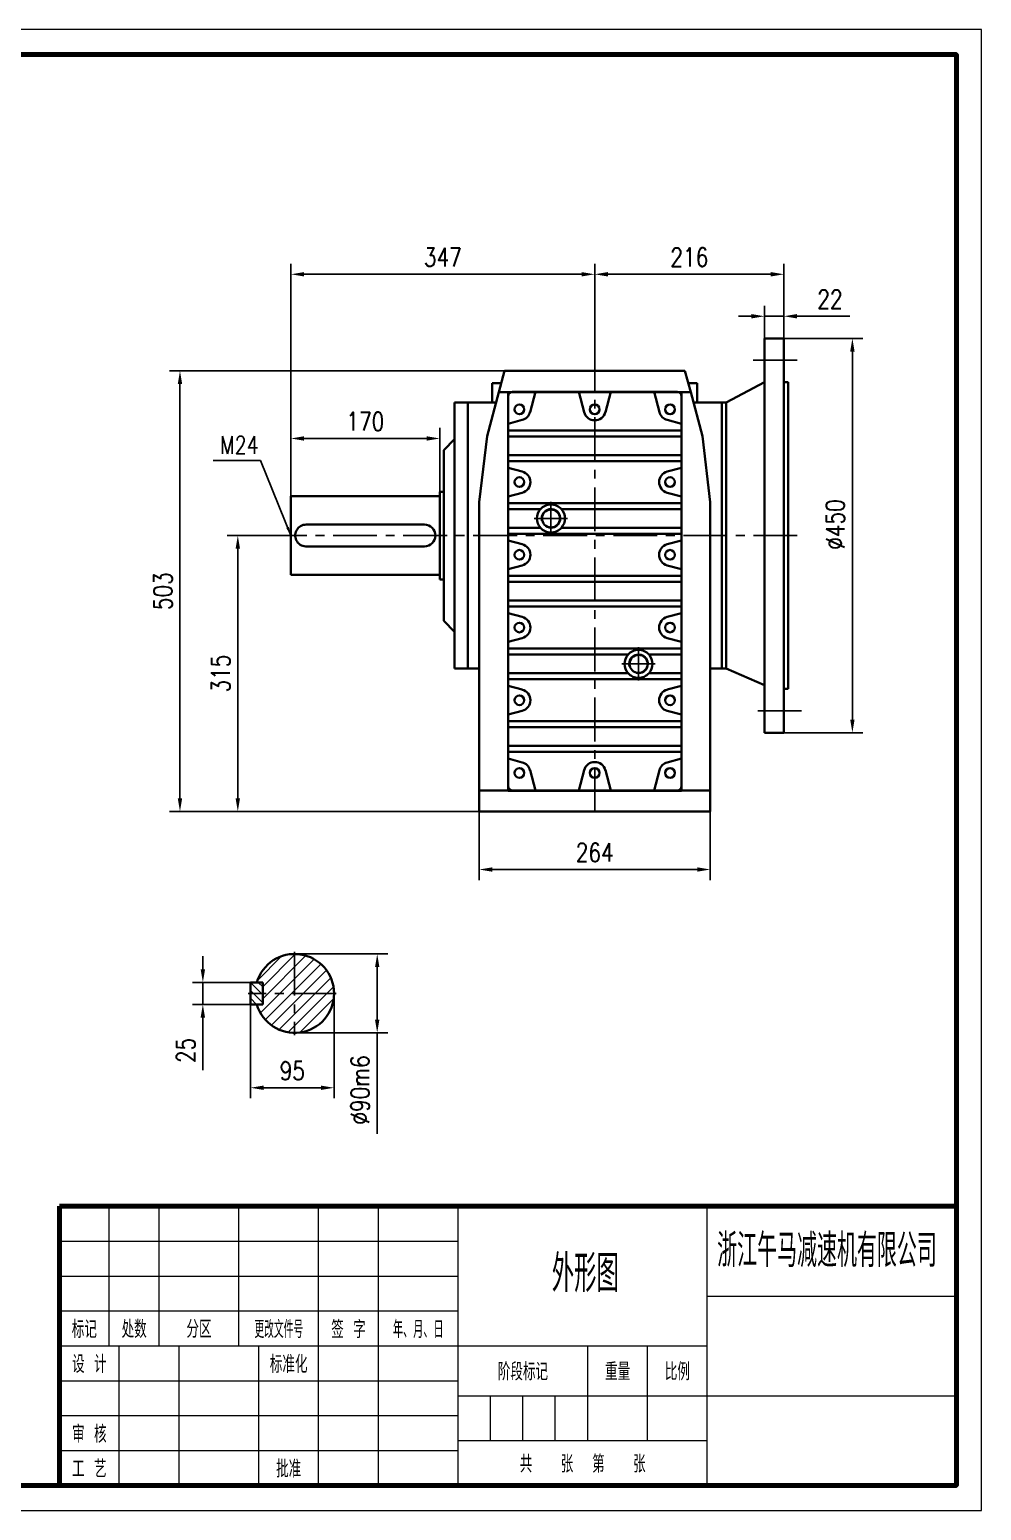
# Model space of a CAD drawing. Header units: millimetres. Extents: x -1466 to 8250, y 399 to 8593.
# Drawn here: x 7163 to 8250, y 1734 to 3425 of the extents above; entities that cross this region are included whole.
import ezdxf
from ezdxf.enums import TextEntityAlignment as Align

# ---------------------------------------------------------------- set-up
doc = ezdxf.new("R2010")
doc.units = ezdxf.units.MM
doc.header["$LTSCALE"] = 40
doc.linetypes.add('CENTER', pattern=[2, 1.25, -0.25, 0.25, -0.25])
doc.layers.get('0').update_dxf_attribs({"lineweight": 35})
for name, color, linetype, lineweight in [('1轮廓实线层', 7, 'Continuous', 35), ('DRAWING', 7, 'Continuous', 35), ('图眶', 5, 'Continuous', 80), ('细实线', 4, 'Continuous', 20)]:
    doc.layers.add(name, color=color, linetype=linetype, lineweight=lineweight)
for name, color, linetype in [('2细线层', 4, 'Continuous'), ('3中心线层', 1, 'CENTER'), ('5剖面线层', 2, 'Continuous'), ('7标注层', 4, 'Continuous'), ('CENTER', 1, 'CENTER')]:
    doc.layers.add(name, color=color, linetype=linetype)
doc.styles.add('HZ', font='gbenor.shx', dxfattribs={"bigfont": 'gbcbig.shx'})
doc.styles.add('PC_TEXTSTYLE', font='romans.shx', dxfattribs={"width": 0.8, "bigfont": 'hzfs.shx'})
doc.styles.add('STYLE3', font='txt.shx', dxfattribs={"width": 0.5})
doc.styles.add('TH_GBDIM', font='romans.shx', dxfattribs={"width": 0.8, "bigfont": 'gbcbig.shx'})
doc.dimstyles.new('TH_GBDIM', dxfattribs={"dimscale": 4, "dimtxt": 3.5, "dimasz": 2.5, "dimexe": 2, "dimexo": 0, "dimgap": 1.5, "dimtad": 1, "dimdec": 1, "dimdsep": 46, "dimtxsty": 'TH_GBDIM', "dimcen": 2.5, "dimclrd": 130, "dimclre": 130, "dimclrt": 3, "dimadec": 1, "dimazin": 0, "dimtfac": 0.714286, "dimtdec": 1, "dimtmove": 0, "dimatfit": 3, "dimfxl": 1, "dimtolj": 1, "dimtzin": 0, "dimlwd": -1, "dimlwe": -1, "dimarcsym": 0})

# ---------------------------------------------------------------- blocks, each defined once
blk = doc.blocks.new('*D155')
at = {"layer": '7标注层', "color": 130}
for p, q in [((7415.4, 2324.5), (7415.4, 2204.8)), ((7510.8, 2324.5), (7510.8, 2204.8)), ((7495.8, 2216.8), (7430.4, 2216.8))]:
    blk.add_line(p, q, dxfattribs=at)
for points in [[(7430.4, 2219.3), (7430.4, 2214.3), (7415.4, 2216.8)], [(7495.8, 2214.3), (7495.8, 2219.3), (7510.8, 2216.8)]]:
    blk.add_solid(points, dxfattribs=at)
at = {"layer": 'Defpoints', "color": 0}
for p in [(7415.4, 2324.5), (7510.8, 2324.5), (7415.4, 2216.8)]:
    blk.add_point(p, dxfattribs=at)
at = {"layer": '7标注层', "color": 3, "insert": (7463.1, 2236.3), "char_height": 21, "attachment_point": 5, "style": 'TH_GBDIM'}
blk.add_mtext('\\A1;95', dxfattribs=at)
blk = doc.blocks.new('*D156')
at = {"layer": '7标注层', "color": 130}
for p, q in [((7465.8, 2369.5), (7572.1, 2369.5)), ((7560.1, 2354.5), (7560.1, 2294.5)), ((7465.8, 2279.5), (7572.1, 2279.5)), ((7560.1, 2279.5), (7560.1, 2164.1))]:
    blk.add_line(p, q, dxfattribs=at)
for points in [[(7562.6, 2354.5), (7557.6, 2354.5), (7560.1, 2369.5)], [(7557.6, 2294.5), (7562.6, 2294.5), (7560.1, 2279.5)]]:
    blk.add_solid(points, dxfattribs=at)
at = {"layer": 'Defpoints', "color": 0}
for p in [(7465.8, 2369.5), (7465.8, 2279.5), (7560.1, 2279.5)]:
    blk.add_point(p, dxfattribs=at)
at = {"layer": '7标注层', "color": 3, "insert": (7540.6, 2214.3), "char_height": 21, "attachment_point": 5, "rotation": 90, "style": 'TH_GBDIM'}
blk.add_mtext('\\A1;%%c90{}{m6}', dxfattribs=at)
blk = doc.blocks.new('*D157')
at = {"layer": '7标注层', "color": 130}
for p, q in [((7361, 2352), (7361, 2367)), ((7418.5, 2337), (7349, 2337)), ((7361, 2337), (7361, 2312)), ((7418.5, 2312), (7349, 2312)), ((7361, 2297), (7361, 2236.8))]:
    blk.add_line(p, q, dxfattribs=at)
for points in [[(7358.5, 2352), (7363.5, 2352), (7361, 2337)], [(7363.5, 2297), (7358.5, 2297), (7361, 2312)]]:
    blk.add_solid(points, dxfattribs=at)
at = {"layer": 'Defpoints', "color": 0}
for p in [(7418.5, 2337), (7361, 2312), (7418.5, 2312)]:
    blk.add_point(p, dxfattribs=at)
at = {"layer": '7标注层', "color": 3, "insert": (7341.5, 2259.4), "char_height": 21, "attachment_point": 5, "rotation": 90, "style": 'TH_GBDIM'}
blk.add_mtext('\\A1;25', dxfattribs=at)
blk = doc.blocks.new('*D158')
at = {"layer": '7标注层', "color": 130}
for p, q in [((7461.5, 2847.1), (7388.9, 2847.1)), ((7400.9, 2832.1), (7400.9, 2547.1)), ((7676.5, 2532.1), (7388.9, 2532.1))]:
    blk.add_line(p, q, dxfattribs=at)
for points in [[(7403.4, 2832.1), (7398.4, 2832.1), (7400.9, 2847.1)], [(7398.4, 2547.1), (7403.4, 2547.1), (7400.9, 2532.1)]]:
    blk.add_solid(points, dxfattribs=at)
at = {"layer": 'Defpoints', "color": 0}
for p in [(7461.5, 2847.1), (7400.9, 2532.1), (7676.5, 2532.1)]:
    blk.add_point(p, dxfattribs=at)
at = {"layer": '7标注层', "color": 3, "insert": (7381.4, 2689.6), "char_height": 21, "attachment_point": 5, "rotation": 90, "style": 'TH_GBDIM'}
blk.add_mtext('\\A1;315', dxfattribs=at)
blk = doc.blocks.new('*D159')
at = {"layer": '7标注层', "color": 130}
for p, q in [((7705.5, 3035.1), (7322.9, 3035.1)), ((7334.9, 3020.1), (7334.9, 2547.1)), ((7676.5, 2532.1), (7322.9, 2532.1))]:
    blk.add_line(p, q, dxfattribs=at)
for points in [[(7337.4, 3020.1), (7332.4, 3020.1), (7334.9, 3035.1)], [(7332.4, 2547.1), (7337.4, 2547.1), (7334.9, 2532.1)]]:
    blk.add_solid(points, dxfattribs=at)
at = {"layer": 'Defpoints', "color": 0}
for p in [(7705.5, 3035.1), (7334.9, 2532.1), (7676.5, 2532.1)]:
    blk.add_point(p, dxfattribs=at)
at = {"layer": '7标注层', "color": 3, "insert": (7315.4, 2783.6), "char_height": 21, "attachment_point": 5, "rotation": 90, "style": 'TH_GBDIM'}
blk.add_mtext('\\A1;503', dxfattribs=at)
blk = doc.blocks.new('*D166')
at = {"layer": '7标注层', "color": 130}
for p, q in [((7808.5, 3046.8), (7808.5, 3157.3)), ((8009.5, 3145.3), (7823.5, 3145.3)), ((8024.5, 3072.1), (8024.5, 3157.3))]:
    blk.add_line(p, q, dxfattribs=at)
for points in [[(7823.5, 3147.8), (7823.5, 3142.8), (7808.5, 3145.3)], [(8009.5, 3142.8), (8009.5, 3147.8), (8024.5, 3145.3)]]:
    blk.add_solid(points, dxfattribs=at)
at = {"layer": 'Defpoints', "color": 0}
for p in [(7808.5, 3145.3), (8024.5, 3072.1), (7808.5, 3046.8)]:
    blk.add_point(p, dxfattribs=at)
at = {"layer": '7标注层', "color": 3, "insert": (7916.5, 3164.8), "char_height": 21, "attachment_point": 5, "style": 'TH_GBDIM'}
blk.add_mtext('\\A1;216', dxfattribs=at)
blk = doc.blocks.new('*D167')
at = {"layer": '7标注层', "color": 130}
for p, q in [((7461.5, 2892.1), (7461.5, 3157.3)), ((7793.5, 3145.3), (7476.5, 3145.3)), ((7808.5, 3046.8), (7808.5, 3157.3))]:
    blk.add_line(p, q, dxfattribs=at)
for points in [[(7476.5, 3147.8), (7476.5, 3142.8), (7461.5, 3145.3)], [(7793.5, 3142.8), (7793.5, 3147.8), (7808.5, 3145.3)]]:
    blk.add_solid(points, dxfattribs=at)
at = {"layer": 'Defpoints', "color": 0}
for p in [(7461.5, 3145.3), (7808.5, 3046.8), (7461.5, 2892.1)]:
    blk.add_point(p, dxfattribs=at)
at = {"layer": '7标注层', "color": 3, "insert": (7635, 3164.8), "char_height": 21, "attachment_point": 5, "style": 'TH_GBDIM'}
blk.add_mtext('\\A1;347', dxfattribs=at)
blk = doc.blocks.new('*D168')
at = {"layer": '7标注层', "color": 130}
for p, q in [((7461.5, 2890.1), (7461.5, 2969.9)), ((7616.5, 2957.9), (7476.5, 2957.9)), ((7631.5, 2897.1), (7631.5, 2969.9))]:
    blk.add_line(p, q, dxfattribs=at)
for points in [[(7476.5, 2960.4), (7476.5, 2955.4), (7461.5, 2957.9)], [(7616.5, 2955.4), (7616.5, 2960.4), (7631.5, 2957.9)]]:
    blk.add_solid(points, dxfattribs=at)
at = {"layer": 'Defpoints', "color": 0}
for p in [(7461.5, 2957.9), (7461.5, 2890.1), (7631.5, 2897.1)]:
    blk.add_point(p, dxfattribs=at)
at = {"layer": '7标注层', "color": 3, "insert": (7546.5, 2977.4), "char_height": 21, "attachment_point": 5, "style": 'TH_GBDIM'}
blk.add_mtext('\\A1;170', dxfattribs=at)
blk = doc.blocks.new('*D169')
at = {"layer": '7标注层', "color": 130}
for p, q in [((8024.5, 3072.1), (8114.7, 3072.1)), ((8102.7, 3057.1), (8102.7, 2637.1)), ((8024.5, 2622.1), (8114.7, 2622.1))]:
    blk.add_line(p, q, dxfattribs=at)
for points in [[(8105.2, 3057.1), (8100.2, 3057.1), (8102.7, 3072.1)], [(8100.2, 2637.1), (8105.2, 2637.1), (8102.7, 2622.1)]]:
    blk.add_solid(points, dxfattribs=at)
at = {"layer": 'Defpoints', "color": 0}
for p in [(8024.5, 3072.1), (8024.5, 2622.1), (8102.7, 2622.1)]:
    blk.add_point(p, dxfattribs=at)
at = {"layer": '7标注层', "color": 3, "insert": (8083.2, 2859.7), "char_height": 21, "attachment_point": 5, "rotation": 90, "style": 'TH_GBDIM'}
blk.add_mtext('\\A1;%%c450{}{{\\H0.7x;}{}}', dxfattribs=at)
blk = doc.blocks.new('*D171')
at = {"layer": '7标注层', "color": 130}
for p, q in [((7987.5, 3097.4), (7972.5, 3097.4)), ((8002.5, 3072.1), (8002.5, 3109.4)), ((8002.5, 3097.4), (8024.5, 3097.4)), ((8024.5, 3072.1), (8024.5, 3109.4)), ((8039.5, 3097.4), (8099.7, 3097.4))]:
    blk.add_line(p, q, dxfattribs=at)
for points in [[(7987.5, 3094.9), (7987.5, 3099.9), (8002.5, 3097.4)], [(8039.5, 3099.9), (8039.5, 3094.9), (8024.5, 3097.4)]]:
    blk.add_solid(points, dxfattribs=at)
at = {"layer": 'Defpoints', "color": 0}
for p in [(8024.5, 3097.4), (8002.5, 3072.1), (8024.5, 3072.1)]:
    blk.add_point(p, dxfattribs=at)
at = {"layer": '7标注层', "color": 3, "insert": (8077.1, 3116.9), "char_height": 21, "attachment_point": 5, "style": 'TH_GBDIM'}
blk.add_mtext('\\A1;22', dxfattribs=at)
blk = doc.blocks.new('*D173')
at = {"layer": '7标注层', "color": 130}
for p, q in [((7676.5, 2532.1), (7676.5, 2453.9)), ((7940.5, 2532.1), (7940.5, 2453.9)), ((7925.5, 2465.9), (7691.5, 2465.9))]:
    blk.add_line(p, q, dxfattribs=at)
for points in [[(7691.5, 2468.4), (7691.5, 2463.4), (7676.5, 2465.9)], [(7925.5, 2463.4), (7925.5, 2468.4), (7940.5, 2465.9)]]:
    blk.add_solid(points, dxfattribs=at)
at = {"layer": 'Defpoints', "color": 0}
for p in [(7676.5, 2532.1), (7940.5, 2532.1), (7676.5, 2465.9)]:
    blk.add_point(p, dxfattribs=at)
at = {"layer": '7标注层', "color": 3, "insert": (7808.5, 2485.4), "char_height": 21, "attachment_point": 5, "style": 'TH_GBDIM'}
blk.add_mtext('\\A1;264', dxfattribs=at)

msp = doc.modelspace()

# ---------------------------------------------------------------- hatches: boundary and pattern name
at = {"layer": '5剖面线层'}
h = msp.add_hatch(dxfattribs=at)
h.set_pattern_fill('ANSI31', color=256, scale=3, angle=180, style=0)
h.set_pattern_definition([(45, (2487.984, -790.983), (-6.735192, 6.735192), [])])
h.paths.add_polyline_path([(7465.8, 2324.5), (7429.4, 2324.5), (7429.4, 2337), (7422.6, 2337, -0.333976), (7465.8, 2369.5)])
h.paths.add_polyline_path([(7465.8, 2279.5, -0.333976), (7422.6, 2312), (7429.4, 2312), (7429.4, 2324.5), (7465.8, 2324.5)])
h.paths.add_polyline_path([(7465.8, 2324.5), (7510.8, 2324.5, -0.414214), (7465.8, 2279.5)])
h.paths.add_polyline_path([(7465.8, 2369.5, -0.414214), (7510.8, 2324.5), (7465.8, 2324.5)])
h = msp.add_hatch(dxfattribs=at)
h.set_pattern_fill('ANSI31', color=256, scale=2, angle=90, style=0)
h.set_pattern_definition([(135, (2487.984, -790.983), (-4.490128, -4.490128), [])])
h.paths.add_polyline_path([(7429.4, 2324.5), (7429.4, 2312), (7415.8, 2312, -0.414214), (7415.4, 2312.4), (7415.4, 2324.5)])
h.paths.add_polyline_path([(7415.4, 2324.5), (7415.4, 2336.6, -0.414214), (7415.8, 2337), (7429.4, 2337), (7429.4, 2324.5)])

# ---------------------------------------------------------------- linework, layer by layer
at = {"color": 7, "linetype": 'Continuous'}
for p, q in [((7699, 3010.6), (7705.5, 3035.1)), ((7705.5, 3035.1), (7911.5, 3035.1)), ((7911.5, 3035.1), (7918.1, 3010.6)), ((7699, 3010.6), (7685.5, 2960.5)), ((7701.8, 3021.1), (7691.5, 3021.1)), ((7691.5, 3005.1), (7691.5, 3021.1)), ((7709.5, 3010.6), (7699, 3010.6)), ((7709.5, 3010.6), (7709.5, 2555.6)), ((7907.5, 3010.6), (7709.5, 3010.6)), ((7740.8, 3011.1), (7714.5, 3011.1)), ((7734.6, 2987.9), (7740.8, 3011.1)), ((7790.2, 3011.1), (7740.8, 3011.1)), ((7790.2, 3011.1), (7796.5, 2987.9)), ((7826.8, 3011.1), (7790.2, 3011.1)), ((7820.6, 2987.9), (7826.8, 3011.1)), ((7876.2, 3011.1), (7826.8, 3011.1)), ((7876.2, 3011.1), (7882.5, 2987.9)), ((7876.2, 3011.1), (7902.5, 3011.1)), ((7907.5, 2555.6), (7907.5, 3010.6)), ((7918.1, 3010.6), (7907.5, 3010.6)), ((7925.5, 3021.1), (7915.3, 3021.1)), ((7931.5, 2960.5), (7918.1, 3010.6)), ((7925.5, 3005.1), (7925.5, 3021.1)), ((7695.9, 2999.1), (7663.5, 2999.1)), ((7663.5, 2699.4), (7663.5, 2999.1)), ((7691.5, 2999.1), (7691.5, 3005.1)), ((7709.5, 3006.1), (7709.5, 2974.7)), ((7907.5, 3006.1), (7907.5, 2974.7)), ((7958.5, 2999.1), (7921.2, 2999.1)), ((7925.5, 2999.1), (7925.5, 3005.1)), ((7953.5, 2695.2), (7953.5, 2999.1)), ((7958.5, 2695.2), (7958.5, 2999.1)), ((7709.5, 2974.7), (7725.8, 2979)), ((7709.5, 2974.7), (7709.5, 2967.1)), ((7891.3, 2979), (7907.5, 2974.7)), ((7907.5, 2967.1), (7907.5, 2974.7)), ((7685.5, 2960.5), (7676.5, 2885.1)), ((7709.5, 2967.1), (7907.5, 2967.1)), ((7709.5, 2960.2), (7709.5, 2967.1)), ((7709.5, 2960.2), (7907.5, 2960.2)), ((7709.5, 2939), (7709.5, 2960.2)), ((7907.5, 2960.2), (7907.5, 2967.1)), ((7907.5, 2939), (7907.5, 2960.2)), ((7940.5, 2885.1), (7931.5, 2960.5)), ((7709.5, 2939), (7907.5, 2939)), ((7709.5, 2932.1), (7709.5, 2939)), ((7709.5, 2932.1), (7709.5, 2924.5)), ((7907.5, 2932.1), (7709.5, 2932.1)), ((7725.8, 2920.2), (7709.5, 2924.5)), ((7709.5, 2924.5), (7709.5, 2891.7)), ((7907.5, 2924.5), (7891.3, 2920.2)), ((7907.5, 2932.1), (7907.5, 2939)), ((7907.5, 2924.5), (7907.5, 2932.1)), ((7907.5, 2924.5), (7907.5, 2891.7)), ((7461.5, 2892.1), (7631.5, 2892.1)), ((7461.5, 2847.1), (7461.5, 2892.1)), ((7631.5, 2897.1), (7636, 2897.1)), ((7631.5, 2847.1), (7631.5, 2897.1)), ((7709.5, 2891.7), (7725.8, 2896)), ((7709.5, 2891.7), (7709.5, 2884.1)), ((7891.3, 2896), (7907.5, 2891.7)), ((7907.5, 2884.1), (7907.5, 2891.7)), ((7676.5, 2885.1), (7676.5, 2556.1)), ((7709.5, 2884.1), (7907.5, 2884.1)), ((7709.5, 2877.2), (7709.5, 2884.1)), ((7709.5, 2877.2), (7746.5, 2877.2)), ((7709.5, 2856), (7709.5, 2877.2)), ((7770.5, 2877.2), (7907.5, 2877.2)), ((7907.5, 2877.2), (7907.5, 2884.1)), ((7907.5, 2856), (7907.5, 2877.2)), ((7940.5, 2556.1), (7940.5, 2885.1)), ((7479, 2859.6), (7614, 2859.6)), ((7461.5, 2847.1), (7461.5, 2802.1)), ((7631.5, 2847.1), (7631.5, 2797.1)), ((7709.5, 2856), (7746.5, 2856)), ((7709.5, 2849.1), (7709.5, 2856)), ((7709.5, 2849.1), (7709.5, 2841.5)), ((7907.5, 2849.1), (7709.5, 2849.1)), ((7725.8, 2837.2), (7709.5, 2841.5)), ((7709.5, 2841.5), (7709.5, 2808.7)), ((7770.5, 2856), (7907.5, 2856)), ((7907.5, 2841.5), (7891.3, 2837.2)), ((7907.5, 2849.1), (7907.5, 2856)), ((7907.5, 2841.5), (7907.5, 2849.1)), ((7907.5, 2841.5), (7907.5, 2808.7)), ((7479, 2834.6), (7614, 2834.6)), ((7709.5, 2808.7), (7725.8, 2813)), ((7709.5, 2808.7), (7709.5, 2801.1)), ((7891.3, 2813), (7907.5, 2808.7)), ((7907.5, 2801.1), (7907.5, 2808.7)), ((7461.5, 2802.1), (7631.5, 2802.1)), ((7631.5, 2797.1), (7636, 2797.1)), ((7709.5, 2801.1), (7907.5, 2801.1)), ((7709.5, 2794.2), (7709.5, 2801.1)), ((7709.5, 2794.2), (7907.5, 2794.2)), ((7709.5, 2773), (7709.5, 2794.2)), ((7907.5, 2794.2), (7907.5, 2801.1)), ((7907.5, 2773), (7907.5, 2794.2)), ((7709.5, 2773), (7907.5, 2773)), ((7709.5, 2766.1), (7709.5, 2773)), ((7907.5, 2766.1), (7907.5, 2773)), ((7709.5, 2766.1), (7709.5, 2758.5)), ((7907.5, 2766.1), (7709.5, 2766.1)), ((7725.8, 2754.2), (7709.5, 2758.5)), ((7709.5, 2758.5), (7709.5, 2725.7)), ((7907.5, 2758.5), (7891.3, 2754.2)), ((7907.5, 2758.5), (7907.5, 2766.1)), ((7907.5, 2758.5), (7907.5, 2725.7)), ((7709.5, 2725.7), (7725.8, 2730)), ((7709.5, 2725.7), (7709.5, 2718.1)), ((7891.3, 2730), (7907.5, 2725.7)), ((7907.5, 2718.1), (7907.5, 2725.7)), ((7709.5, 2718.1), (7907.5, 2718.1)), ((7709.5, 2711.2), (7709.5, 2718.1)), ((7709.5, 2711.2), (7846.5, 2711.2)), ((7709.5, 2690), (7709.5, 2711.2)), ((7870.5, 2711.2), (7907.5, 2711.2)), ((7907.5, 2711.2), (7907.5, 2718.1)), ((7907.5, 2690), (7907.5, 2711.2)), ((7709.5, 2690), (7846.5, 2690)), ((7709.5, 2683.1), (7709.5, 2690)), ((7870.5, 2690), (7907.5, 2690)), ((7907.5, 2683.1), (7907.5, 2690)), ((7958.5, 2695.2), (7940.5, 2695.2)), ((7709.5, 2683.1), (7709.5, 2675.5)), ((7907.5, 2683.1), (7709.5, 2683.1)), ((7725.8, 2671.2), (7709.5, 2675.5)), ((7709.5, 2675.5), (7709.5, 2642.7)), ((7907.5, 2675.5), (7891.3, 2671.2)), ((7907.5, 2675.5), (7907.5, 2683.1)), ((7907.5, 2675.5), (7907.5, 2642.7)), ((7709.5, 2642.7), (7725.8, 2647)), ((7709.5, 2642.7), (7709.5, 2635.1)), ((7891.3, 2647), (7907.5, 2642.7)), ((7907.5, 2635.1), (7907.5, 2642.7)), ((7709.5, 2635.1), (7907.5, 2635.1)), ((7709.5, 2628.2), (7709.5, 2635.1)), ((7709.5, 2628.2), (7907.5, 2628.2)), ((7709.5, 2607), (7709.5, 2628.2)), ((7907.5, 2628.2), (7907.5, 2635.1)), ((7907.5, 2607), (7907.5, 2628.2)), ((7709.5, 2607), (7907.5, 2607)), ((7709.5, 2600.1), (7709.5, 2607)), ((7907.5, 2600.1), (7907.5, 2607)), ((7709.5, 2600.1), (7709.5, 2592.5)), ((7907.5, 2600.1), (7709.5, 2600.1)), ((7725.8, 2588.2), (7709.5, 2592.5)), ((7709.5, 2561.1), (7709.5, 2592.5)), ((7907.5, 2592.5), (7891.3, 2588.2)), ((7907.5, 2592.5), (7907.5, 2600.1)), ((7907.5, 2561.1), (7907.5, 2592.5)), ((7740.8, 2556.1), (7734.6, 2579.3)), ((7796.5, 2579.3), (7790.2, 2556.1)), ((7826.8, 2556.1), (7820.6, 2579.3)), ((7882.5, 2579.3), (7876.2, 2556.1)), ((7709.5, 2556.1), (7676.5, 2556.1)), ((7676.5, 2532.1), (7676.5, 2556.1)), ((7709.5, 2555.6), (7907.5, 2555.6)), ((7740.8, 2556.1), (7714.5, 2556.1)), ((7740.8, 2556.1), (7790.2, 2556.1)), ((7826.8, 2556.1), (7790.2, 2556.1)), ((7826.8, 2556.1), (7876.2, 2556.1)), ((7876.2, 2556.1), (7902.5, 2556.1)), ((7940.5, 2556.1), (7907.5, 2556.1)), ((7940.5, 2556.1), (7940.5, 2532.1)), ((7940.5, 2532.1), (7676.5, 2532.1))]:
    msp.add_line(p, q, dxfattribs=at)
for p, q in [((7663.5, 2999.1), (7648.5, 2999.1)), ((7648.5, 2999.1), (7648.5, 2849.2)), ((7663.5, 2999.1), (7663.5, 2849.2)), ((7636, 2944.6), (7648.5, 2957.1)), ((7636, 2944.6), (7636, 2749.6)), ((7648.5, 2695.2), (7648.5, 2849.2)), ((7663.5, 2695.2), (7663.5, 2849.2)), ((7636, 2749.6), (7648.5, 2737.1)), ((7676.5, 2695.2), (7648.5, 2695.2))]:
    msp.add_line(p, q)
for centre, radius in [((7722.5, 2991.1), 5.5), ((7808.5, 2991.1), 5.5), ((7894.5, 2991.1), 5.5), ((7722.5, 2908.1), 5.5), ((7894.5, 2908.1), 5.5), ((7758.5, 2866.6), 10.2), ((7722.5, 2825.1), 5.5), ((7894.5, 2825.1), 5.5), ((7722.5, 2742.1), 5.5), ((7894.5, 2742.1), 5.5), ((7858.5, 2700.6), 10.3), ((7722.5, 2659.1), 5.5), ((7894.5, 2659.1), 5.5), ((7722.5, 2576.1), 5.5), ((7808.5, 2576.1), 5.5), ((7894.5, 2576.1), 5.5)]:
    msp.add_circle(centre, radius, dxfattribs=at)
for centre, radius, start, end in [((7714.5, 3006.1), 5, 90, 180), ((7902.5, 3006.1), 5, 0, 90), ((7722.5, 2991.1), 12.5, 285, 345), ((7808.5, 2991.1), 12.5, 195, 345), ((7894.5, 2991.1), 12.5, 195, 255), ((7722.5, 2908.1), 12.5, 285, 75), ((7894.5, 2908.1), 12.5, 105, 255), ((7758.5, 2866.6), 16, 138.6439, 221.3561), ((7758.5, 2866.6), 16, 41.3561, 138.6439), ((7758.5, 2866.6), 16, 318.6439, 41.3561), ((7479, 2847.1), 12.5, 90, 275.4579), ((7614, 2847.1), 12.5, 270, 90), ((7758.5, 2866.6), 16, 221.3561, 318.6439), ((7722.5, 2825.1), 12.5, 285, 75), ((7894.5, 2825.1), 12.5, 105, 255), ((7722.5, 2742.1), 12.5, 285, 75), ((7894.5, 2742.1), 12.5, 105, 255), ((7858.5, 2700.6), 16, 138.6439, 221.3561), ((7858.5, 2700.6), 16, 41.3561, 138.6439), ((7858.5, 2700.6), 16, 318.6439, 41.3561), ((7858.5, 2700.6), 16, 221.3561, 318.6439), ((7722.5, 2659.1), 12.5, 285, 75), ((7894.5, 2659.1), 12.5, 105, 255), ((7722.5, 2576.1), 12.5, 15, 75), ((7808.5, 2576.1), 12.5, 15, 165), ((7894.5, 2576.1), 12.5, 105, 165), ((7714.5, 2561.1), 5, 180, 270), ((7902.5, 2561.1), 5, 270, 0)]:
    msp.add_arc(centre, radius, start, end, dxfattribs=at)
at = {"color": 7, "linetype": 'Continuous', "lineweight": -2}
for centre in [(7758.5, 2866.6), (7858.5, 2700.6)]:
    msp.add_arc(centre, 11, 255, 195, dxfattribs=at)
at = {"layer": '1轮廓实线层'}
for p, q in [((7415.4, 2336.6), (7415.4, 2312.4)), ((7415.8, 2337), (7429.4, 2337)), ((7429.4, 2337), (7429.4, 2312)), ((7429.4, 2312), (7415.8, 2312))]:
    msp.add_line(p, q, dxfattribs=at)
for centre, radius, start, end in [((7465.8, 2324.5), 45, 196.1276, 163.8724), ((7415.8, 2336.6), 0.4, 90, 180), ((7415.8, 2312.4), 0.4, 180, 270)]:
    msp.add_arc(centre, radius, start, end, dxfattribs=at)
at = {"layer": '3中心线层'}
for p, q in [((7758.5, 2885.6), (7758.5, 2847.6)), ((7739.5, 2866.6), (7777.5, 2866.6)), ((7858.5, 2719.6), (7858.5, 2681.6)), ((7839.5, 2700.6), (7877.5, 2700.6)), ((7465.8, 2372), (7465.8, 2277)), ((7513.3, 2324.5), (7412.9, 2324.5))]:
    msp.add_line(p, q, dxfattribs=at)
at = {"layer": 'CENTER'}
for p, q in [((7808.5, 2532.1), (7808.5, 3046.8)), ((8039.5, 3047.1), (7988.5, 3047.1)), ((8039.8, 2847.1), (7461.5, 2847.1)), ((8044.7, 2647.1), (7988.3, 2647.1))]:
    msp.add_line(p, q, dxfattribs=at)
at = {"layer": 'Defpoints', "color": 0, "linetype": 'ByBlock'}
msp.add_point((8002.5, 2625), dxfattribs=at)
at = {"layer": 'DRAWING'}
for p, q in [((8002.5, 3072.1), (8002.5, 2847.1)), ((8024.5, 3072.1), (8002.5, 3072.1)), ((8024.5, 3072.1), (8024.5, 2847.1)), ((7958.5, 2999.1), (8002.5, 3022.2)), ((8029.5, 3022.1), (8024.5, 3022.1)), ((8029.5, 2847.1), (8029.5, 3022.1)), ((8002.5, 2847.1), (8002.5, 2622.1)), ((8024.5, 2847.1), (8024.5, 2622.1)), ((8029.5, 2847.1), (8029.5, 2672.1)), ((7958.5, 2695.2), (8002.5, 2676.5)), ((8029.5, 2672.1), (8024.5, 2672.1)), ((8024.5, 2622.1), (8002.5, 2622.1))]:
    msp.add_line(p, q, dxfattribs=at)
at = {"layer": '图眶'}
for p in [(7197.3, 1762.9), (8221.6, 2081.6)]:
    msp.add_line(p, (7197.3, 2081.6), dxfattribs=at)
msp.add_lwpolyline([(6002.2, 1762.9), (8221.6, 1762.9), (8221.6, 3396.1), (6002.2, 3396.1)], close=True, dxfattribs=at)
at = {"layer": '细实线'}
for p, q in [((7254.2, 1922.2), (7254.2, 2081.6)), ((7311.1, 1922.2), (7311.1, 2081.6)), ((7402.1, 1922.2), (7402.1, 2081.6)), ((7493.2, 1762.9), (7493.2, 2081.6)), ((7561.5, 1762.9), (7561.5, 2081.6)), ((7652.5, 1762.9), (7652.5, 2081.6)), ((7937, 1762.9), (7937, 2081.6)), ((8221.6, 1762.9), (8221.6, 2081.6)), ((7197.3, 2041.7), (7652.5, 2041.7)), ((7197.3, 2001.9), (7652.5, 2001.9)), ((7937, 1979.1), (8221.6, 1979.1)), ((7197.3, 1962.1), (7652.5, 1962.1)), ((7197.3, 1922.2), (7937, 1922.2)), ((7265.6, 1762.9), (7265.6, 1922.2)), ((7333.8, 1762.9), (7333.8, 1922.2)), ((7424.9, 1762.9), (7424.9, 1922.2)), ((7800.5, 1814.1), (7800.5, 1922.2)), ((7868.8, 1814.1), (7868.8, 1922.2)), ((7197.3, 1882.4), (7652.5, 1882.4)), ((7652.5, 1865.3), (8221.6, 1865.3)), ((7689.5, 1814.1), (7689.5, 1865.3)), ((7726.5, 1814.1), (7726.5, 1865.3)), ((7763.5, 1814.1), (7763.5, 1865.3)), ((7197.3, 1842.6), (7652.5, 1842.6)), ((7652.5, 1814.1), (7937, 1814.1)), ((7197.3, 1802.7), (7652.5, 1802.7)), ((7197.3, 1762.9), (8221.6, 1762.9))]:
    msp.add_line(p, q, dxfattribs=at)
msp.add_lwpolyline([(5860, 1734.4), (8250, 1734.4), (8250, 3424.6), (5860, 3424.6)], close=True, dxfattribs=at)

# ---------------------------------------------------------------- texts
at = {"layer": '2细线层', "attachment_point": 1}
for s, insert, char_height, width, style in [('M24', (7380.8, 2960.5), 20, 102.227, 'PC_TEXTSTYLE'), ('{\\fFangSong|b0|i0|c134|p49;浙江午马减速机有限公司\\P}', (7948.3, 2049.2), 33.437, 2248.009, 'STYLE3'), ('{\\fFangSong|b0|i0|c134|p49;外形图\\P}', (7759.5, 2025), 37.325, 2248.009, 'STYLE3')]:
    msp.add_mtext(s, dxfattribs=dict(at, insert=insert, char_height=char_height, width=width, style=style))
at = {"layer": '细实线', "style": 'HZ'}
for s, height, p in [('标记', 19.92, (7225.7, 1942.1)), ('处数', 19.92, (7282.6, 1942.1)), ('分区', 19.92, (7356.6, 1942.1)), ('签 字', 19.92, (7527.3, 1942.1)), ('设 计', 19.92, (7231.4, 1902.3)), ('标准化', 19.92, (7459, 1902.3)), ('阶段标记', 19.92, (7726.5, 1893.8)), ('重量', 19.92, (7834.6, 1893.8)), ('比例', 19.92, (7902.9, 1893.8)), ('审 核', 19.92, (7231.4, 1822.6)), ('工 艺', 19.92, (7231.4, 1782.8)), ('批准', 19.92, (7459, 1782.8)), ('共   张  第   张', 19.917, (7794.8, 1788.5))]:
    msp.add_text(s, height=height, dxfattribs=at).set_placement(p, align=Align.MIDDLE)
for s, width, p in [('更改文件号', 0.745517, (7447.7, 1942.1)), ('年、月、日', 0.775388, (7607, 1942.1))]:
    msp.add_text(s, height=19.92, dxfattribs=dict(at, width=width)).set_placement(p, align=Align.MIDDLE)

# ---------------------------------------------------------------- dimensions: what is measured, and where the dimension line sits
at = {"layer": '7标注层'}
for base, p1, p2, angle, override, picture, middle in [((7461.5, 3145.3), (7808.5, 3046.8), (7461.5, 2892.1), 0, {"dimscale": 6, "dimdec": 0, "dimtxsty": 'TH_GBDIM', "dimtdec": 0}, '*D167', (7635, 3164.8)), ((7808.5, 3145.3), (8024.5, 3072.1), (7808.5, 3046.8), 0, {"dimscale": 6, "dimdec": 0, "dimtxsty": 'TH_GBDIM', "dimtdec": 0}, '*D166', (7916.5, 3164.8)), ((8024.5, 3097.4), (8002.5, 3072.1), (8024.5, 3072.1), 0, {"dimscale": 6, "dimdec": 0, "dimtxsty": 'TH_GBDIM', "dimtdec": 0}, '*D171', (8077.1, 3116.9)), ((7461.5, 2957.9), (7631.5, 2897.1), (7461.5, 2890.1), 0, {"dimscale": 6, "dimdec": 0, "dimtxsty": 'TH_GBDIM', "dimtdec": 0}, '*D168', (7546.5, 2977.4)), ((7400.9, 2532.1), (7461.5, 2847.1), (7676.5, 2532.1), 90, {"dimscale": 6, "dimdec": 0, "dimtdec": 0}, '*D158', (7381.4, 2689.6)), ((7676.5, 2465.9), (7940.5, 2532.1), (7676.5, 2532.1), 180, {"dimscale": 6, "dimdec": 0, "dimtxsty": 'TH_GBDIM'}, '*D173', (7808.5, 2485.4)), ((7361, 2312), (7418.5, 2337), (7418.5, 2312), 90, {"dimscale": 6, "dimdec": 0, "dimtdec": 0}, '*D157', (7341.5, 2259.4))]:
    dim = msp.add_linear_dim(base=base, p1=p1, p2=p2, angle=angle, dimstyle='TH_GBDIM', override=override, dxfattribs=at)
    dim.commit()
    dim.dimension.update_dxf_attribs({"geometry": picture, "text_midpoint": middle})
for base, p1, p2, text, override, picture, middle in [((8102.7, 2622.1), (8024.5, 3072.1), (8024.5, 2622.1), '%%c<>{}{{\\H0.7x;}{}}', {"dimscale": 6, "dimdec": 0, "dimtxsty": 'TH_GBDIM'}, '*D169', (8102.7, 2859.7)), ((7560.1, 2279.5), (7465.8, 2369.5), (7465.8, 2279.5), '%%c<>{}{m6}', {"dimscale": 6, "dimgap": 1.5, "dimtad": 1, "dimdec": 0, "dimlfac": 1, "dimse1": 0, "dimse2": 0, "dimsd1": 0, "dimsd2": 0, "dimtdec": 0}, '*D156', (7560.1, 2214.3))]:
    dim = msp.add_linear_dim(base=base, p1=p1, p2=p2, angle=90, text=text, dimstyle='TH_GBDIM', override=override, dxfattribs=at)
    dim.commit()
    dim.dimension.update_dxf_attribs({"geometry": picture, "text_midpoint": middle, "dimtype": 160})
for base, p1, p2, angle, picture, middle in [((7334.9, 2532.1), (7705.5, 3035.1), (7676.5, 2532.1), 90, '*D159', (7334.9, 2783.6)), ((7415.4, 2216.8), (7510.8, 2324.5), (7415.4, 2324.5), 180, '*D155', (7463.1, 2216.8))]:
    dim = msp.add_linear_dim(base=base, p1=p1, p2=p2, angle=angle, dimstyle='TH_GBDIM', override={"dimscale": 6, "dimdec": 0, "dimtdec": 0}, dxfattribs=at)
    dim.commit()
    dim.dimension.update_dxf_attribs({"geometry": picture, "text_midpoint": middle, "dimtype": 160})

# ---------------------------------------------------------------- leaders
at = {"layer": '2细线层'}
msp.add_leader([(7461.5, 2847.1), (7426.7, 2932.6), (7372.7, 2932.6)], dimstyle='TH_GBDIM', override={"dimgap": 1.5, "dimtad": 0}, dxfattribs=at)

doc.saveas('drawing.dxf')
